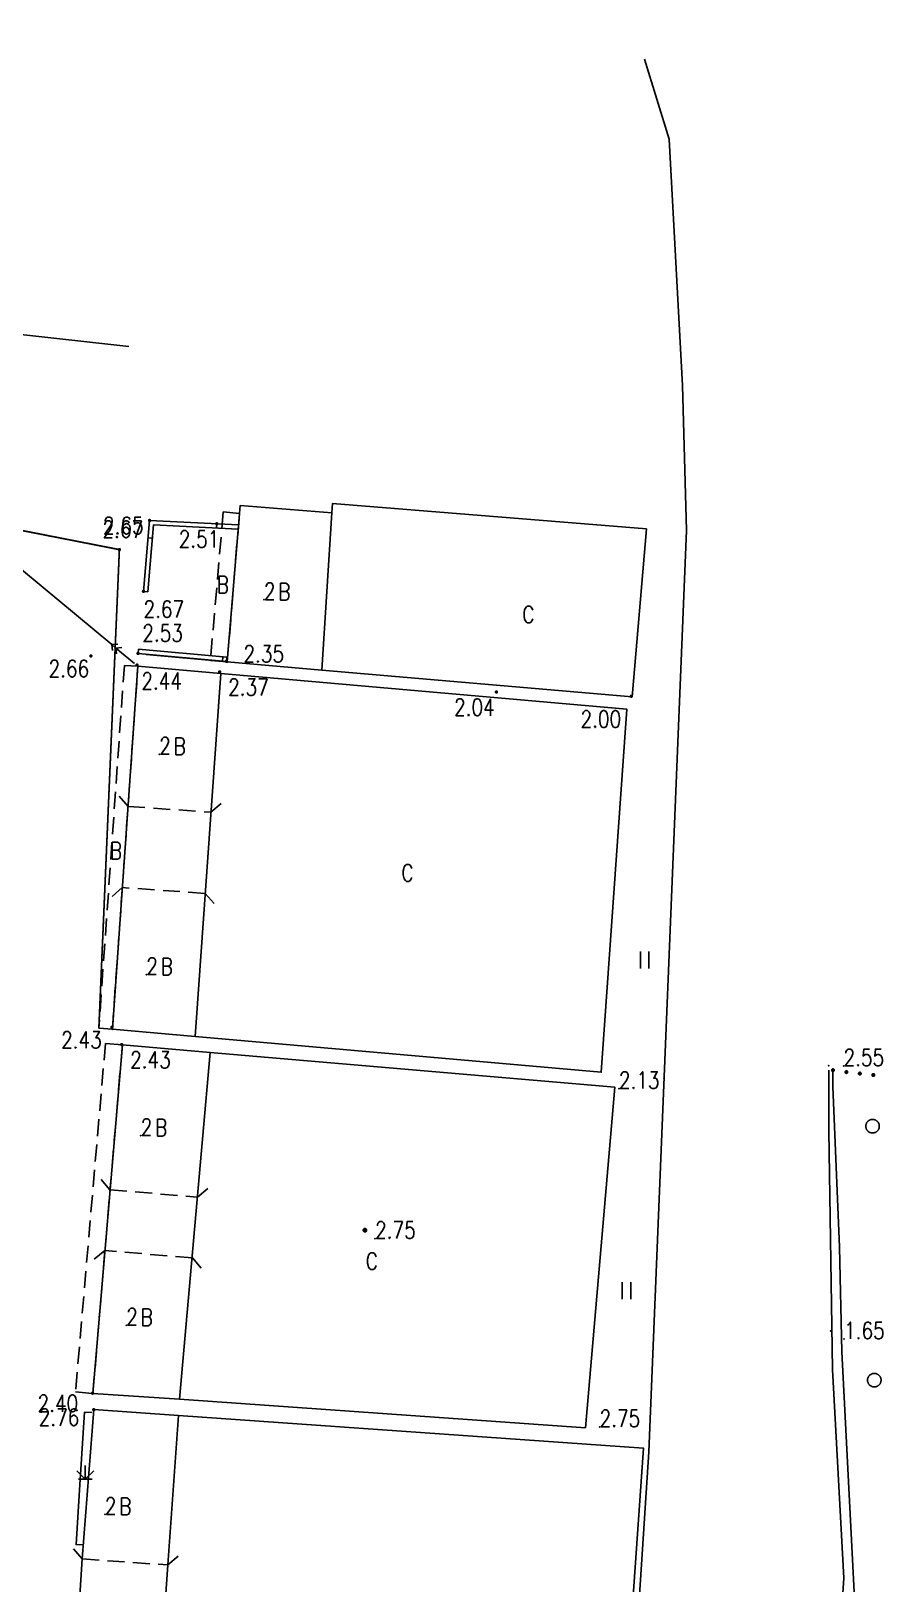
# Model space of a CAD drawing. Extents: x 500064 to 501389, y 2542464 to 2545400.
# Drawn here: x 500931.1 to 500981.5, y 2543373.7 to 2543465.4 of the extents above; entities that cross this region are included whole.
import ezdxf
from ezdxf.enums import TextEntityAlignment as Align

# ---------------------------------------------------------------- set-up
doc = ezdxf.new("R2010")
doc.units = 0
doc.header["$LTSCALE"] = 0.5
doc.linetypes.add('CENTER', pattern=[50.8, 31.75, -6.35, 6.35, -6.35])
doc.linetypes.add('X5', pattern=[3, 2, -1])
doc.layers.get('0').update_dxf_attribs({"linetype": 'CONTINUOUS', "lineweight": 5})
doc.layers.add('GCD', color=8, linetype='CONTINUOUS')
doc.layers.add('地形图', color=8, linetype='CONTINUOUS')
doc.styles.add('HZ', font='romans.shx', dxfattribs={"width": 0.8, "bigfont": 'hztxt.shx'})
doc.linetypes.add('10421', pattern='A,2,[150,AAA.SHX,S=1,R=0,X=0,Y=1],1e-11', length=2)

# ---------------------------------------------------------------- blocks, each defined once
blk = doc.blocks.new('GC200')
at = {"linetype": 'Continuous', "const_width": 0.2, "flags": 128}
blk.add_lwpolyline([(-0.1, 0, 1), (0.1, 0, 1)], format="xyb", close=True, dxfattribs=at)

msp = doc.modelspace()

# ---------------------------------------------------------------- linework, layer by layer
at = {"layer": '地形图', "linetype": 'Continuous'}
for p, q in [((500942.117, 2543436.316), (500942.105, 2543436.066)), ((500938.057, 2543435.495), (500938.306, 2543435.473)), ((500937.786, 2543432.323), (500938.035, 2543432.302)), ((500937.466, 2543428.659), (500937.489, 2543428.908)), ((500942.446, 2543428.207), (500942.468, 2543428.456)), ((500942.692, 2543428.185), (500942.715, 2543428.434))]:
    msp.add_line(p, q, dxfattribs=at)
at = {"layer": '地形图', "linetype": 'Continuous', "const_width": 0.1}
msp.add_lwpolyline([(500935.148, 2543406.516), (500936.362, 2543434.792), (500901.771, 2543441.568), (500904.066, 2543474.297), (500905.351, 2543493.137), (500906.504, 2543510.836), (500907.173, 2543515.107), (500907.989, 2543520.309), (500911.27, 2543527.876), (500912.466, 2543529.475), (500918.845, 2543536.294), (500922.08, 2543538.524), (500925.12, 2543539.605)], dxfattribs=at)
at = {"layer": '地形图', "linetype": 'Continuous', "flags": 128}
for points in [[(500924.153, 2543505.554), (500918.446, 2543448.83), (500936.913, 2543446.786)], [(500943.382, 2543436.003), (500938.373, 2543436.251), (500938.035, 2543432.302)], [(500937.489, 2543428.908), (500942.715, 2543428.434)]]:
    msp.add_lwpolyline(points, dxfattribs=at)
at = {"layer": '地形图', "linetype": '10421'}
for points in [[(500967.396, 2543463.763), (500968.844, 2543459.037), (500969.627, 2543444.482), (500969.872, 2543435.917), (500967.649, 2543381.502), (500966.266, 2543360.324), (500967.503, 2543358.602), (500969.035, 2543358.04), (500969.875, 2543357.721), (500970.268, 2543355.554), (500969.792, 2543349.48), (500969.485, 2543341.296), (500970.041, 2543324.978), (500970.369, 2543320.288), (500970.439, 2543319.29), (500970.508, 2543318.292), (500970.552, 2543317.66), (500970.664, 2543312.886), (500971.177, 2543307.189), (500971.429, 2543304.671), (500971.459, 2543304.372), (500971.787, 2543302.319), (500971.834, 2543301.343)], [(500977.063, 2543300.301), (500977.413, 2543301.041), (500977.477, 2543301.429), (500978.275, 2543306.265), (500978.4, 2543326.473), (500977.404, 2543327.209), (500977.16, 2543327.611), (500976.04, 2543340.627), (500976.221, 2543344.226), (500975.615, 2543345.187), (500975.751, 2543346.442), (500976.847, 2543359.867), (500977.629, 2543365.767), (500978.849, 2543369.376), (500979.158, 2543374.027), (500978.504, 2543386.352), (500978.272, 2543400.465), (500978.271, 2543404.044)]]:
    msp.add_lwpolyline(points, dxfattribs=at)
at = {"layer": '地形图'}
for points in [[(500935.917, 2543429.177), (500923.373, 2543439.576)], [(500935.917, 2543429.177), (500936.269, 2543429.21)], [(500937.264, 2543428.06), (500936.154, 2543428.98), (500935.917, 2543429.177)], [(500935.95, 2543428.825), (500935.917, 2543429.177)], [(500936.154, 2543428.98), (500936.506, 2543429.013)], [(500936.187, 2543428.628), (500936.154, 2543428.98)], [(500937.946, 2543428.59), (500942.736, 2543428.16)], [(500936.873, 2543419.621), (500936.349, 2543420.225)], [(500936.873, 2543419.621), (500937.871, 2543419.552)], [(500938.369, 2543419.517), (500939.367, 2543419.446)], [(500939.866, 2543419.411), (500940.863, 2543419.341)], [(500941.769, 2543419.276), (500941.77, 2543419.277), (500942.373, 2543419.8)], [(500941.362, 2543419.306), (500941.77, 2543419.277)], [(500936.535, 2543414.832), (500935.932, 2543414.308)], [(500936.944, 2543414.803), (500936.535, 2543414.832)], [(500938.44, 2543414.698), (500937.443, 2543414.768)], [(500939.937, 2543414.593), (500938.939, 2543414.663)], [(500941.432, 2543414.488), (500940.435, 2543414.558)], [(500941.432, 2543414.488), (500941.956, 2543413.884)], [(500967.151, 2543410.055), (500967.151, 2543411.055)], [(500967.651, 2543410.055), (500967.651, 2543411.055)], [(500978.523, 2543403.967), (500978.527, 2543403.968), (500978.532, 2543403.968), (500978.537, 2543403.969), (500978.541, 2543403.97), (500978.546, 2543403.972), (500978.549, 2543403.973), (500978.551, 2543403.974), (500978.554, 2543403.975), (500978.558, 2543403.978), (500978.562, 2543403.98), (500978.566, 2543403.983), (500978.57, 2543403.986), (500978.573, 2543403.989), (500978.577, 2543403.993), (500978.58, 2543403.996), (500978.582, 2543403.999), (500978.585, 2543404.004), (500978.587, 2543404.008), (500978.589, 2543404.012), (500978.591, 2543404.017), (500978.592, 2543404.021), (500978.594, 2543404.026), (500978.595, 2543404.03), (500978.595, 2543404.035), (500978.595, 2543404.04), (500978.595, 2543404.044), (500978.595, 2543404.049), (500978.595, 2543404.054), (500978.594, 2543404.059), (500978.593, 2543404.063), (500978.591, 2543404.068), (500978.589, 2543404.072), (500978.587, 2543404.076), (500978.585, 2543404.08), (500978.583, 2543404.084), (500978.58, 2543404.088), (500978.577, 2543404.092), (500978.574, 2543404.095), (500978.57, 2543404.098), (500978.567, 2543404.101), (500978.565, 2543404.103), (500978.564, 2543404.103), (500978.563, 2543404.104), (500978.559, 2543404.107), (500978.555, 2543404.109), (500978.551, 2543404.111), (500978.546, 2543404.113), (500978.542, 2543404.114), (500978.537, 2543404.116), (500978.532, 2543404.116), (500978.528, 2543404.117), (500978.523, 2543404.117), (500978.518, 2543404.117), (500978.514, 2543404.117), (500978.509, 2543404.117), (500978.504, 2543404.116), (500978.5, 2543404.115), (500978.495, 2543404.113), (500978.492, 2543404.112), (500978.49, 2543404.111), (500978.487, 2543404.109), (500978.483, 2543404.107), (500978.479, 2543404.105), (500978.475, 2543404.102), (500978.471, 2543404.099), (500978.468, 2543404.096), (500978.464, 2543404.092), (500978.461, 2543404.089), (500978.459, 2543404.085), (500978.456, 2543404.081), (500978.454, 2543404.077), (500978.452, 2543404.073), (500978.45, 2543404.068), (500978.449, 2543404.064), (500978.447, 2543404.059), (500978.446, 2543404.054), (500978.446, 2543404.05), (500978.446, 2543404.045), (500978.446, 2543404.04), (500978.446, 2543404.036), (500978.446, 2543404.031), (500978.447, 2543404.026), (500978.448, 2543404.022), (500978.45, 2543404.017), (500978.452, 2543404.013), (500978.454, 2543404.009), (500978.456, 2543404.004), (500978.458, 2543404.001), (500978.461, 2543403.997), (500978.464, 2543403.993), (500978.467, 2543403.99), (500978.471, 2543403.986), (500978.474, 2543403.984), (500978.475, 2543403.983), (500978.476, 2543403.982), (500978.477, 2543403.982), (500978.478, 2543403.981), (500978.482, 2543403.978), (500978.486, 2543403.976), (500978.49, 2543403.974), (500978.495, 2543403.972), (500978.499, 2543403.971), (500978.504, 2543403.969), (500978.508, 2543403.968), (500978.513, 2543403.968), (500978.517, 2543403.967), (500978.523, 2543403.967)], [(500978.459, 2543404.085), (500978.474, 2543403.984)], [(500978.474, 2543403.984), (500978.475, 2543403.983), (500978.476, 2543403.982), (500978.477, 2543403.982)], [(500978.477, 2543403.982), (500978.49, 2543404.111)], [(500978.492, 2543404.112), (500978.49, 2543404.111)], [(500978.492, 2543404.112), (500978.513, 2543403.968)], [(500978.518, 2543404.017), (500978.517, 2543403.967), (500978.509, 2543403.086), (500978.899, 2543393.586), (500979.052, 2543387.413), (500979.902, 2543370.916), (500980.862, 2543369.276)], [(500978.513, 2543403.968), (500978.518, 2543404.017), (500978.528, 2543404.117)], [(500978.528, 2543404.117), (500978.549, 2543403.973)], [(500978.549, 2543403.973), (500978.551, 2543403.974)], [(500978.551, 2543403.974), (500978.564, 2543404.103)], [(500978.567, 2543404.101), (500978.565, 2543404.103), (500978.564, 2543404.103)], [(500978.567, 2543404.101), (500978.582, 2543403.999)], [(500979.314, 2543403.855), (500979.319, 2543403.855), (500979.324, 2543403.856), (500979.328, 2543403.856), (500979.333, 2543403.857), (500979.338, 2543403.859), (500979.342, 2543403.861), (500979.346, 2543403.862), (500979.35, 2543403.865), (500979.354, 2543403.867), (500979.358, 2543403.87), (500979.362, 2543403.873), (500979.365, 2543403.876), (500979.369, 2543403.879), (500979.372, 2543403.883), (500979.373, 2543403.884), (500979.374, 2543403.885), (500979.375, 2543403.887), (500979.377, 2543403.891), (500979.379, 2543403.895), (500979.382, 2543403.899), (500979.383, 2543403.903), (500979.385, 2543403.908), (500979.386, 2543403.912), (500979.387, 2543403.917), (500979.388, 2543403.922), (500979.388, 2543403.926), (500979.388, 2543403.931), (500979.388, 2543403.936), (500979.387, 2543403.94), (500979.387, 2543403.945), (500979.386, 2543403.95), (500979.384, 2543403.954), (500979.382, 2543403.959), (500979.382, 2543403.96), (500979.381, 2543403.963), (500979.378, 2543403.967), (500979.376, 2543403.971), (500979.373, 2543403.975), (500979.37, 2543403.979), (500979.367, 2543403.982), (500979.364, 2543403.985), (500979.36, 2543403.988), (500979.356, 2543403.991), (500979.352, 2543403.994), (500979.348, 2543403.996), (500979.344, 2543403.998), (500979.34, 2543404), (500979.335, 2543404.002), (500979.331, 2543404.003), (500979.326, 2543404.004), (500979.321, 2543404.004), (500979.317, 2543404.005), (500979.312, 2543404.005), (500979.307, 2543404.005), (500979.303, 2543404.004), (500979.298, 2543404.003), (500979.293, 2543404.002), (500979.289, 2543404.001), (500979.284, 2543403.999), (500979.28, 2543403.997), (500979.276, 2543403.995), (500979.272, 2543403.992), (500979.268, 2543403.99), (500979.264, 2543403.987), (500979.261, 2543403.984), (500979.258, 2543403.98), (500979.255, 2543403.977), (500979.254, 2543403.976), (500979.254, 2543403.975), (500979.253, 2543403.974), (500979.252, 2543403.973), (500979.249, 2543403.969), (500979.247, 2543403.965), (500979.245, 2543403.961), (500979.243, 2543403.956), (500979.242, 2543403.952), (500979.24, 2543403.947), (500979.239, 2543403.943), (500979.239, 2543403.938), (500979.238, 2543403.933), (500979.238, 2543403.929), (500979.238, 2543403.924), (500979.239, 2543403.919), (500979.24, 2543403.915), (500979.241, 2543403.91), (500979.242, 2543403.905), (500979.244, 2543403.902), (500979.245, 2543403.9), (500979.246, 2543403.897), (500979.248, 2543403.893), (500979.251, 2543403.889), (500979.253, 2543403.885), (500979.256, 2543403.881), (500979.259, 2543403.878), (500979.263, 2543403.874), (500979.266, 2543403.871), (500979.27, 2543403.869), (500979.274, 2543403.866), (500979.278, 2543403.864), (500979.282, 2543403.861), (500979.287, 2543403.86), (500979.291, 2543403.858), (500979.296, 2543403.857), (500979.3, 2543403.856), (500979.305, 2543403.855), (500979.31, 2543403.855), (500979.314, 2543403.855)], [(500979.239, 2543403.938), (500979.382, 2543403.959)], [(500979.388, 2543403.922), (500979.239, 2543403.938)], [(500979.244, 2543403.902), (500979.388, 2543403.922)], [(500979.244, 2543403.902), (500979.245, 2543403.9)], [(500979.374, 2543403.885), (500979.245, 2543403.9)], [(500979.255, 2543403.977), (500979.254, 2543403.976), (500979.254, 2543403.975), (500979.253, 2543403.974)], [(500979.382, 2543403.96), (500979.253, 2543403.974)], [(500979.255, 2543403.977), (500979.356, 2543403.991)], [(500979.27, 2543403.869), (500979.372, 2543403.883)], [(500979.372, 2543403.883), (500979.373, 2543403.884), (500979.374, 2543403.885)], [(500979.382, 2543403.959), (500979.382, 2543403.96)], [(500980.11, 2543403.768), (500980.114, 2543403.768), (500980.119, 2543403.768), (500980.124, 2543403.769), (500980.128, 2543403.77), (500980.133, 2543403.772), (500980.137, 2543403.773), (500980.141, 2543403.775), (500980.146, 2543403.778), (500980.15, 2543403.78), (500980.153, 2543403.783), (500980.157, 2543403.786), (500980.161, 2543403.789), (500980.164, 2543403.792), (500980.167, 2543403.796), (500980.168, 2543403.797), (500980.169, 2543403.798), (500980.17, 2543403.8), (500980.172, 2543403.804), (500980.175, 2543403.808), (500980.177, 2543403.812), (500980.179, 2543403.816), (500980.18, 2543403.821), (500980.181, 2543403.825), (500980.182, 2543403.83), (500980.183, 2543403.834), (500980.183, 2543403.839), (500980.183, 2543403.844), (500980.183, 2543403.849), (500980.183, 2543403.853), (500980.182, 2543403.858), (500980.181, 2543403.862), (500980.179, 2543403.867), (500980.178, 2543403.871), (500980.177, 2543403.873), (500980.176, 2543403.876), (500980.174, 2543403.88), (500980.171, 2543403.884), (500980.168, 2543403.888), (500980.165, 2543403.891), (500980.162, 2543403.895), (500980.159, 2543403.898), (500980.155, 2543403.901), (500980.152, 2543403.904), (500980.148, 2543403.907), (500980.143, 2543403.909), (500980.139, 2543403.911), (500980.135, 2543403.913), (500980.13, 2543403.914), (500980.126, 2543403.916), (500980.121, 2543403.917), (500980.117, 2543403.917), (500980.112, 2543403.918), (500980.107, 2543403.918), (500980.102, 2543403.917), (500980.098, 2543403.917), (500980.093, 2543403.916), (500980.089, 2543403.915), (500980.084, 2543403.914), (500980.08, 2543403.912), (500980.075, 2543403.91), (500980.071, 2543403.908), (500980.067, 2543403.905), (500980.063, 2543403.903), (500980.06, 2543403.9), (500980.056, 2543403.896), (500980.053, 2543403.893), (500980.05, 2543403.89), (500980.049, 2543403.889), (500980.049, 2543403.888), (500980.048, 2543403.887), (500980.047, 2543403.886), (500980.044, 2543403.882), (500980.042, 2543403.878), (500980.04, 2543403.873), (500980.038, 2543403.869), (500980.037, 2543403.865), (500980.035, 2543403.86), (500980.035, 2543403.855), (500980.034, 2543403.851), (500980.034, 2543403.846), (500980.033, 2543403.841), (500980.034, 2543403.837), (500980.034, 2543403.832), (500980.035, 2543403.827), (500980.036, 2543403.823), (500980.037, 2543403.818), (500980.039, 2543403.815), (500980.04, 2543403.813), (500980.041, 2543403.81), (500980.043, 2543403.805), (500980.046, 2543403.801), (500980.048, 2543403.798), (500980.051, 2543403.794), (500980.055, 2543403.79), (500980.058, 2543403.787), (500980.062, 2543403.784), (500980.065, 2543403.782), (500980.069, 2543403.779), (500980.073, 2543403.776), (500980.078, 2543403.774), (500980.082, 2543403.772), (500980.086, 2543403.771), (500980.091, 2543403.77), (500980.096, 2543403.769), (500980.1, 2543403.768), (500980.105, 2543403.768), (500980.11, 2543403.768)], [(500980.034, 2543403.851), (500980.178, 2543403.871)], [(500980.183, 2543403.834), (500980.034, 2543403.851)], [(500980.039, 2543403.815), (500980.183, 2543403.834)], [(500980.039, 2543403.815), (500980.04, 2543403.813)], [(500980.169, 2543403.798), (500980.04, 2543403.813)], [(500980.05, 2543403.89), (500980.049, 2543403.889), (500980.049, 2543403.888), (500980.048, 2543403.887)], [(500980.177, 2543403.873), (500980.048, 2543403.887)], [(500980.05, 2543403.89), (500980.152, 2543403.904)], [(500980.065, 2543403.782), (500980.167, 2543403.796)], [(500980.167, 2543403.796), (500980.168, 2543403.797), (500980.169, 2543403.798)], [(500980.178, 2543403.871), (500980.177, 2543403.873)], [(500980.905, 2543403.681), (500980.91, 2543403.681), (500980.914, 2543403.681), (500980.919, 2543403.682), (500980.924, 2543403.683), (500980.928, 2543403.685), (500980.932, 2543403.686), (500980.937, 2543403.688), (500980.941, 2543403.69), (500980.945, 2543403.693), (500980.949, 2543403.696), (500980.952, 2543403.698), (500980.956, 2543403.702), (500980.959, 2543403.705), (500980.962, 2543403.709), (500980.963, 2543403.71), (500980.964, 2543403.711), (500980.965, 2543403.712), (500980.968, 2543403.716), (500980.97, 2543403.72), (500980.972, 2543403.725), (500980.974, 2543403.729), (500980.975, 2543403.733), (500980.977, 2543403.738), (500980.978, 2543403.743), (500980.978, 2543403.747), (500980.979, 2543403.752), (500980.979, 2543403.757), (500980.978, 2543403.761), (500980.978, 2543403.766), (500980.977, 2543403.771), (500980.976, 2543403.775), (500980.975, 2543403.78), (500980.973, 2543403.784), (500980.972, 2543403.786), (500980.971, 2543403.789), (500980.969, 2543403.793), (500980.966, 2543403.797), (500980.964, 2543403.801), (500980.961, 2543403.804), (500980.957, 2543403.808), (500980.954, 2543403.811), (500980.951, 2543403.814), (500980.947, 2543403.817), (500980.943, 2543403.819), (500980.939, 2543403.822), (500980.935, 2543403.824), (500980.93, 2543403.826), (500980.926, 2543403.827), (500980.921, 2543403.828), (500980.917, 2543403.829), (500980.912, 2543403.83), (500980.907, 2543403.83), (500980.902, 2543403.83), (500980.898, 2543403.83), (500980.893, 2543403.83), (500980.888, 2543403.829), (500980.884, 2543403.828), (500980.879, 2543403.826), (500980.875, 2543403.825), (500980.871, 2543403.823), (500980.866, 2543403.821), (500980.862, 2543403.818), (500980.859, 2543403.815), (500980.855, 2543403.812), (500980.851, 2543403.809), (500980.848, 2543403.806), (500980.845, 2543403.803), (500980.845, 2543403.802), (500980.844, 2543403.801), (500980.843, 2543403.8), (500980.842, 2543403.799), (500980.84, 2543403.795), (500980.837, 2543403.791), (500980.835, 2543403.786), (500980.834, 2543403.782), (500980.832, 2543403.777), (500980.831, 2543403.773), (500980.83, 2543403.768), (500980.829, 2543403.764), (500980.829, 2543403.759), (500980.829, 2543403.754), (500980.829, 2543403.75), (500980.829, 2543403.745), (500980.83, 2543403.74), (500980.831, 2543403.736), (500980.833, 2543403.731), (500980.834, 2543403.728), (500980.835, 2543403.725), (500980.836, 2543403.722), (500980.839, 2543403.718), (500980.841, 2543403.714), (500980.844, 2543403.71), (500980.847, 2543403.707), (500980.85, 2543403.703), (500980.853, 2543403.7), (500980.857, 2543403.697), (500980.86, 2543403.694), (500980.865, 2543403.692), (500980.869, 2543403.689), (500980.873, 2543403.687), (500980.877, 2543403.685), (500980.882, 2543403.684), (500980.886, 2543403.683), (500980.891, 2543403.682), (500980.895, 2543403.681), (500980.9, 2543403.681), (500980.905, 2543403.681)], [(500980.829, 2543403.764), (500980.973, 2543403.784)], [(500980.845, 2543403.803), (500980.845, 2543403.802), (500980.844, 2543403.801), (500980.843, 2543403.8)], [(500980.972, 2543403.786), (500980.843, 2543403.8)], [(500980.845, 2543403.803), (500980.947, 2543403.817)], [(500980.973, 2543403.784), (500980.972, 2543403.786)], [(500980.978, 2543403.747), (500980.829, 2543403.764)], [(500980.834, 2543403.728), (500980.978, 2543403.747)], [(500980.834, 2543403.728), (500980.835, 2543403.725)], [(500980.964, 2543403.711), (500980.835, 2543403.725)], [(500980.86, 2543403.694), (500980.962, 2543403.709)], [(500980.962, 2543403.709), (500980.963, 2543403.71), (500980.964, 2543403.711)], [(500980.861, 2543400.332), (500980.886, 2543400.333), (500980.911, 2543400.335), (500980.936, 2543400.339), (500980.961, 2543400.345), (500980.985, 2543400.352), (500981.008, 2543400.36), (500981.031, 2543400.37), (500981.054, 2543400.381), (500981.075, 2543400.394), (500981.096, 2543400.408), (500981.116, 2543400.424), (500981.135, 2543400.44), (500981.153, 2543400.458), (500981.169, 2543400.477), (500981.185, 2543400.497), (500981.199, 2543400.518), (500981.212, 2543400.539), (500981.223, 2543400.562), (500981.233, 2543400.585), (500981.242, 2543400.608), (500981.249, 2543400.633), (500981.254, 2543400.657), (500981.258, 2543400.682), (500981.26, 2543400.707), (500981.261, 2543400.732), (500981.26, 2543400.757), (500981.258, 2543400.782), (500981.254, 2543400.807), (500981.249, 2543400.831), (500981.242, 2543400.856), (500981.233, 2543400.879), (500981.223, 2543400.902), (500981.212, 2543400.925), (500981.199, 2543400.946), (500981.185, 2543400.967), (500981.169, 2543400.987), (500981.153, 2543401.006), (500981.135, 2543401.024), (500981.116, 2543401.04), (500981.096, 2543401.056), (500981.075, 2543401.07), (500981.054, 2543401.083), (500981.031, 2543401.094), (500981.008, 2543401.104), (500980.985, 2543401.112), (500980.961, 2543401.119), (500980.936, 2543401.125), (500980.911, 2543401.129), (500980.886, 2543401.131), (500980.861, 2543401.132), (500980.836, 2543401.131), (500980.811, 2543401.129), (500980.786, 2543401.125), (500980.762, 2543401.119), (500980.738, 2543401.112), (500980.714, 2543401.104), (500980.691, 2543401.094), (500980.668, 2543401.083), (500980.647, 2543401.07), (500980.626, 2543401.056), (500980.606, 2543401.04), (500980.587, 2543401.024), (500980.57, 2543401.006), (500980.553, 2543400.987), (500980.538, 2543400.967), (500980.523, 2543400.946), (500980.511, 2543400.925), (500980.499, 2543400.902), (500980.489, 2543400.879), (500980.481, 2543400.856), (500980.474, 2543400.831), (500980.468, 2543400.807), (500980.464, 2543400.782), (500980.462, 2543400.757), (500980.461, 2543400.732), (500980.462, 2543400.707), (500980.464, 2543400.682), (500980.468, 2543400.657), (500980.474, 2543400.633), (500980.481, 2543400.608), (500980.489, 2543400.585), (500980.499, 2543400.562), (500980.511, 2543400.539), (500980.523, 2543400.518), (500980.538, 2543400.497), (500980.553, 2543400.477), (500980.57, 2543400.458), (500980.587, 2543400.44), (500980.606, 2543400.424), (500980.626, 2543400.408), (500980.647, 2543400.394), (500980.668, 2543400.381), (500980.691, 2543400.37), (500980.714, 2543400.36), (500980.738, 2543400.352), (500980.762, 2543400.345), (500980.786, 2543400.339), (500980.811, 2543400.335), (500980.836, 2543400.333), (500980.861, 2543400.332)], [(500935.801, 2543396.982), (500935.286, 2543397.594)], [(500935.801, 2543396.982), (500936.797, 2543396.897)], [(500937.295, 2543396.854), (500938.292, 2543396.769)], [(500938.79, 2543396.726), (500939.786, 2543396.64)], [(500940.284, 2543396.597), (500940.982, 2543396.536)], [(500940.982, 2543396.536), (500941.594, 2543397.052)], [(500950.869, 2543394.49), (500950.879, 2543394.49), (500950.889, 2543394.492), (500950.9, 2543394.495), (500950.909, 2543394.499), (500950.919, 2543394.503), (500950.927, 2543394.509), (500950.936, 2543394.516), (500950.943, 2543394.523), (500950.95, 2543394.531), (500950.953, 2543394.536), (500950.955, 2543394.54), (500950.96, 2543394.549), (500950.964, 2543394.559), (500950.966, 2543394.569), (500950.968, 2543394.579), (500950.969, 2543394.59), (500950.968, 2543394.6), (500950.966, 2543394.611), (500950.964, 2543394.621), (500950.96, 2543394.631), (500950.957, 2543394.637), (500950.955, 2543394.64), (500950.95, 2543394.649), (500950.943, 2543394.657), (500950.936, 2543394.664), (500950.927, 2543394.671), (500950.919, 2543394.677), (500950.918, 2543394.677), (500950.909, 2543394.681), (500950.9, 2543394.685), (500950.889, 2543394.688), (500950.879, 2543394.689), (500950.869, 2543394.69), (500950.858, 2543394.689), (500950.848, 2543394.688), (500950.838, 2543394.685), (500950.828, 2543394.681), (500950.819, 2543394.677), (500950.81, 2543394.671), (500950.802, 2543394.664), (500950.794, 2543394.657), (500950.788, 2543394.649), (500950.785, 2543394.644), (500950.782, 2543394.64), (500950.777, 2543394.631), (500950.774, 2543394.621), (500950.771, 2543394.611), (500950.769, 2543394.6), (500950.769, 2543394.59), (500950.769, 2543394.579), (500950.771, 2543394.569), (500950.774, 2543394.559), (500950.777, 2543394.549), (500950.78, 2543394.543), (500950.782, 2543394.54), (500950.788, 2543394.531), (500950.794, 2543394.523), (500950.802, 2543394.516), (500950.81, 2543394.509), (500950.819, 2543394.503), (500950.82, 2543394.503), (500950.828, 2543394.499), (500950.838, 2543394.495), (500950.848, 2543394.492), (500950.858, 2543394.49), (500950.869, 2543394.49)], [(500950.82, 2543394.503), (500950.953, 2543394.536), (500950.955, 2543394.54), (500950.782, 2543394.54), (500950.78, 2543394.543), (500950.969, 2543394.59), (500950.769, 2543394.59), (500950.957, 2543394.637), (500950.955, 2543394.64), (500950.782, 2543394.64), (500950.785, 2543394.644), (500950.918, 2543394.677)], [(500935.493, 2543393.395), (500934.881, 2543392.88)], [(500936.192, 2543393.335), (500935.493, 2543393.395)], [(500937.686, 2543393.207), (500936.69, 2543393.292)], [(500939.181, 2543393.078), (500938.184, 2543393.164)], [(500940.674, 2543392.95), (500939.679, 2543393.036)], [(500940.674, 2543392.95), (500941.189, 2543392.338)], [(500966.074, 2543390.525), (500966.074, 2543391.525)], [(500966.574, 2543390.525), (500966.574, 2543391.525)], [(500980.964, 2543385.332), (500980.989, 2543385.333), (500981.014, 2543385.335), (500981.039, 2543385.339), (500981.063, 2543385.345), (500981.088, 2543385.352), (500981.111, 2543385.36), (500981.134, 2543385.37), (500981.157, 2543385.382), (500981.178, 2543385.395), (500981.199, 2543385.409), (500981.219, 2543385.424), (500981.238, 2543385.441), (500981.256, 2543385.459), (500981.272, 2543385.477), (500981.288, 2543385.497), (500981.302, 2543385.518), (500981.315, 2543385.54), (500981.326, 2543385.562), (500981.336, 2543385.585), (500981.344, 2543385.609), (500981.351, 2543385.633), (500981.357, 2543385.657), (500981.361, 2543385.682), (500981.363, 2543385.707), (500981.364, 2543385.732), (500981.363, 2543385.757), (500981.361, 2543385.782), (500981.357, 2543385.807), (500981.351, 2543385.832), (500981.344, 2543385.856), (500981.336, 2543385.88), (500981.326, 2543385.903), (500981.315, 2543385.925), (500981.302, 2543385.947), (500981.288, 2543385.967), (500981.272, 2543385.987), (500981.256, 2543386.006), (500981.238, 2543386.024), (500981.219, 2543386.041), (500981.199, 2543386.056), (500981.178, 2543386.07), (500981.157, 2543386.083), (500981.134, 2543386.094), (500981.111, 2543386.104), (500981.088, 2543386.113), (500981.063, 2543386.12), (500981.039, 2543386.125), (500981.014, 2543386.129), (500980.989, 2543386.132), (500980.964, 2543386.132), (500980.939, 2543386.132), (500980.914, 2543386.129), (500980.889, 2543386.125), (500980.865, 2543386.12), (500980.84, 2543386.113), (500980.817, 2543386.104), (500980.794, 2543386.094), (500980.771, 2543386.083), (500980.75, 2543386.07), (500980.729, 2543386.056), (500980.709, 2543386.041), (500980.69, 2543386.024), (500980.672, 2543386.006), (500980.656, 2543385.987), (500980.64, 2543385.967), (500980.626, 2543385.947), (500980.613, 2543385.925), (500980.602, 2543385.903), (500980.592, 2543385.88), (500980.584, 2543385.856), (500980.577, 2543385.832), (500980.571, 2543385.807), (500980.567, 2543385.782), (500980.565, 2543385.757), (500980.564, 2543385.732), (500980.565, 2543385.707), (500980.567, 2543385.682), (500980.571, 2543385.657), (500980.577, 2543385.633), (500980.584, 2543385.609), (500980.592, 2543385.585), (500980.602, 2543385.562), (500980.613, 2543385.54), (500980.626, 2543385.518), (500980.64, 2543385.497), (500980.656, 2543385.477), (500980.672, 2543385.459), (500980.69, 2543385.441), (500980.709, 2543385.424), (500980.729, 2543385.409), (500980.75, 2543385.395), (500980.771, 2543385.382), (500980.794, 2543385.37), (500980.817, 2543385.36), (500980.84, 2543385.352), (500980.865, 2543385.345), (500980.889, 2543385.339), (500980.914, 2543385.335), (500980.939, 2543385.333), (500980.964, 2543385.332)], [(500934.724, 2543383.822), (500934.304, 2543383.849), (500934.066, 2543380.162), (500934.048, 2543379.884), (500933.799, 2543376.024), (500934.22, 2543375.997)], [(500933.844, 2543380.384), (500934.066, 2543380.162), (500934.344, 2543379.884)], [(500934.344, 2543379.884), (500934.344, 2543380.684)], [(500934.344, 2543379.884), (500934.844, 2543380.384)], [(500933.944, 2543379.884), (500934.048, 2543379.884), (500934.344, 2543379.884), (500934.744, 2543379.884)], [(500934.166, 2543375.17), (500933.642, 2543375.774)], [(500939.229, 2543374.815), (500939.833, 2543375.34)], [(500934.166, 2543375.17), (500935.164, 2543375.101)], [(500935.662, 2543375.066), (500936.66, 2543374.996)], [(500937.159, 2543374.961), (500938.156, 2543374.891)], [(500938.655, 2543374.856), (500939.229, 2543374.815)]]:
    msp.add_lwpolyline(points, dxfattribs=at)
at = {"layer": '地形图', "linetype": 'X5'}
for points in [[(500943.458, 2543436.931), (500942.499, 2543437.014), (500941.74, 2543428.246), (500942.736, 2543428.16)], [(500937.456, 2543427.9), (500936.658, 2543427.956), (500935.148, 2543406.516), (500935.946, 2543406.46)], [(500936.536, 2543405.54), (500935.54, 2543405.626), (500933.767, 2543385.033), (500934.796, 2543384.94)]]:
    msp.add_lwpolyline(points, close=True, dxfattribs=at)
at = {"layer": '地形图'}
for points in [[(500948.912, 2543436.961), (500943.497, 2543437.396), (500943.458, 2543436.931), (500942.736, 2543428.16), (500948.316, 2543427.677)], [(500948.912, 2543436.961), (500948.316, 2543427.677), (500966.656, 2543426.09), (500967.498, 2543436.017), (500948.948, 2543437.508)], [(500942.346, 2543427.47), (500937.456, 2543427.9), (500935.946, 2543406.46), (500940.836, 2543406.03)], [(500940.836, 2543406.03), (500964.835, 2543403.92), (500966.345, 2543425.36), (500942.346, 2543427.47)], [(500941.717, 2543405.095), (500936.536, 2543405.54), (500934.796, 2543384.94), (500939.917, 2543384.605)], [(500939.917, 2543384.605), (500963.897, 2543382.923), (500965.629, 2543403.041), (500941.717, 2543405.095)], [(500939.847, 2543383.641), (500934.846, 2543383.991), (500934.166, 2543375.17), (500933.946, 2543371.77), (500933.232, 2543363.022), (500938.366, 2543362.5), (500938.991, 2543371.416), (500939.229, 2543374.815)], [(500938.366, 2543362.5), (500965.806, 2543360.03), (500967.325, 2543381.715), (500939.847, 2543383.641), (500939.229, 2543374.815), (500938.991, 2543371.416)]]:
    msp.add_lwpolyline(points, close=True, dxfattribs=at)
at = {"layer": '地形图', "linetype": 'Continuous', "flags": 128}
for points, elevation in [([(500943.402, 2543436.252), (500938.144, 2543436.513), (500937.786, 2543432.323)], 2.667), ([(500937.466, 2543428.659), (500942.692, 2543428.185)], 2.003)]:
    msp.add_lwpolyline(points, dxfattribs=dict(at, elevation=elevation))
at = {"layer": '地形图', "linetype": 'CENTER'}
for p in [(500944.9, 2543431.831, 2), (500938.719, 2543422.704, 2), (500937.954, 2543409.687, 2), (500979.147, 2543404.292, 2.55), (500965.874, 2543402.951, 2.13), (500937.621, 2543400.175, 2), (500951.469, 2543394.094, 2.75), (500936.766, 2543388.979, 2), (500979.178, 2543388.164, 1.65), (500964.733, 2543382.972, 2.75), (500935.504, 2543377.804, 2)]:
    msp.add_point(p, dxfattribs=at)
at = {"layer": '地形图', "ltscale": 10}
for p in [(500935.946, 2543406.46), (500978.275, 2543404.299), (500968.548, 2543403.539), (500978.39, 2543388.636), (500963.946, 2543383.439)]:
    msp.add_point(p, dxfattribs=at)

# ---------------------------------------------------------------- block references
at = {"layer": '地形图', "linetype": 'Continuous'}
ref = msp.add_blockref('GC200', (500936.362, 2543434.792, 2.668), dxfattribs=dict(at, xscale=0.5, yscale=0.5, zscale=0.5))
ref.add_attrib('height', '2.67', dxfattribs={"layer": 'GCD', "linetype": 'Continuous', "height": 1, "style": 'HZ', "width": 0.8}).set_placement((500935.362, 2543435.992, 2.67), align=Align.MIDDLE_LEFT)
ref = msp.add_blockref('GC200', (500938.144, 2543436.513, 2.65), dxfattribs=dict(at, xscale=0.5, yscale=0.5, zscale=0.5))
ref.add_attrib('height', '2.65', dxfattribs={"layer": 'GCD', "linetype": 'Continuous', "height": 1, "style": 'HZ', "width": 0.8}).set_placement((500935.394, 2543436.213, 2.65), align=Align.MIDDLE_LEFT)
ref = msp.add_blockref('GC200', (500942.117, 2543436.316, 2.507), dxfattribs=dict(at, xscale=0.5, yscale=0.5, zscale=0.5))
ref.add_attrib('height', '2.51', dxfattribs={"layer": 'GCD', "linetype": 'Continuous', "height": 1, "style": 'HZ', "width": 0.8}).set_placement((500939.867, 2543435.416, 2.51), align=Align.MIDDLE_LEFT)
ref = msp.add_blockref('GC200', (500937.786, 2543432.323, 2.667), dxfattribs=dict(at, xscale=0.5, yscale=0.5, zscale=0.5))
ref.add_attrib('height', '2.67', dxfattribs={"layer": 'GCD', "linetype": 'Continuous', "height": 1, "style": 'HZ', "width": 0.8}).set_placement((500937.786, 2543431.273, 2.67), align=Align.MIDDLE_LEFT)
ref = msp.add_blockref('GC200', (500937.466, 2543428.659, 2.533), dxfattribs=dict(at, xscale=0.5, yscale=0.5, zscale=0.5))
ref.add_attrib('height', '2.53', dxfattribs={"layer": 'GCD', "linetype": 'Continuous', "height": 1, "style": 'HZ', "width": 0.8}).set_placement((500937.716, 2543429.859, 2.53), align=Align.MIDDLE_LEFT)
ref = msp.add_blockref('GC200', (500934.677, 2543428.511, 2.662), dxfattribs=dict(at, xscale=0.5, yscale=0.5, zscale=0.5))
ref.add_attrib('height', '2.66', dxfattribs={"layer": 'GCD', "linetype": 'Continuous', "height": 1, "style": 'HZ', "width": 0.8}).set_placement((500932.177, 2543427.761, 2.66), align=Align.MIDDLE_LEFT)
ref = msp.add_blockref('GC200', (500942.692, 2543428.185, 2.354), dxfattribs=dict(at, xscale=0.5, yscale=0.5, zscale=0.5))
ref.add_attrib('height', '2.35', dxfattribs={"layer": 'GCD', "linetype": 'Continuous', "height": 1, "style": 'HZ', "width": 0.8}).set_placement((500943.692, 2543428.635, 2.35), align=Align.MIDDLE_LEFT)
ref = msp.add_blockref('GC200', (500937.404, 2543427.973, 2.442), dxfattribs=dict(at, xscale=0.5, yscale=0.5, zscale=0.5))
ref.add_attrib('height', '2.44', dxfattribs={"layer": 'GCD', "linetype": 'Continuous', "height": 1, "style": 'HZ', "width": 0.8}).set_placement((500937.661, 2543427.029, 2.442), align=Align.MIDDLE_LEFT)
ref = msp.add_blockref('GC200', (500942.287, 2543427.568, 2.367), dxfattribs=dict(at, xscale=0.5, yscale=0.5, zscale=0.5))
ref.add_attrib('height', '2.37', dxfattribs={"layer": 'GCD', "linetype": 'Continuous', "height": 1, "style": 'HZ', "width": 0.8}).set_placement((500942.787, 2543426.668, 2.37), align=Align.MIDDLE_LEFT)
ref = msp.add_blockref('GC200', (500958.637, 2543426.38, 2.039), dxfattribs=dict(at, xscale=0.5, yscale=0.5, zscale=0.5))
ref.add_attrib('height', '2.04', dxfattribs={"layer": 'GCD', "linetype": 'Continuous', "height": 1, "style": 'HZ', "width": 0.8}).set_placement((500956.137, 2543425.48, 2.04), align=Align.MIDDLE_LEFT)
ref = msp.add_blockref('GC200', (500966.607, 2543426.131, 2.003), dxfattribs=dict(at, xscale=0.5, yscale=0.5, zscale=0.5))
ref.add_attrib('height', '2.00', dxfattribs={"layer": 'GCD', "linetype": 'Continuous', "height": 1, "style": 'HZ', "width": 0.8}).set_placement((500963.607, 2543424.781, 2), align=Align.MIDDLE_LEFT)
ref = msp.add_blockref('GC200', (500935.92, 2543406.583, 2.433), dxfattribs=dict(at, xscale=0.5, yscale=0.5, zscale=0.5))
ref.add_attrib('height', '2.43', dxfattribs={"layer": 'GCD', "linetype": 'Continuous', "height": 1, "style": 'HZ', "width": 0.8}).set_placement((500932.92, 2543405.833, 2.43), align=Align.MIDDLE_LEFT)
ref = msp.add_blockref('GC200', (500936.496, 2543405.555, 2.43), dxfattribs=dict(at, xscale=0.5, yscale=0.5, zscale=0.5))
ref.add_attrib('height', '2.43', dxfattribs={"layer": 'GCD', "linetype": 'Continuous', "height": 1, "style": 'HZ', "width": 0.8}).set_placement((500936.996, 2543404.655, 2.43), align=Align.MIDDLE_LEFT)
ref = msp.add_blockref('GC200', (500934.777, 2543384.962, 2.399), dxfattribs=dict(at, xscale=0.5, yscale=0.5, zscale=0.5))
ref.add_attrib('height', '2.40', dxfattribs={"layer": 'GCD', "linetype": 'Continuous', "height": 1, "style": 'HZ', "width": 0.8}).set_placement((500931.527, 2543384.362, 2.4), align=Align.MIDDLE_LEFT)
ref = msp.add_blockref('GC200', (500934.846, 2543383.991, 2.761), dxfattribs=dict(at, xscale=0.5, yscale=0.5, zscale=0.5))
ref.add_attrib('height', '2.76', dxfattribs={"layer": 'GCD', "linetype": 'Continuous', "height": 1, "style": 'HZ', "width": 0.8}).set_placement((500931.596, 2543383.541, 2.76), align=Align.MIDDLE_LEFT)

# ---------------------------------------------------------------- texts
at = {"layer": '地形图', "ltscale": 10, "style": 'HZ', "width": 0.8}
for s, p in [('B', (500942.117, 2543432.218)), ('2', (500944.9, 2543431.831)), ('B', (500945.748, 2543431.802)), ('C', (500960.166, 2543430.458)), ('2', (500938.719, 2543422.704)), ('B', (500939.568, 2543422.676)), ('B', (500935.8, 2543416.508)), ('C', (500953.022, 2543415.195)), ('2', (500937.954, 2543409.687)), ('B', (500938.802, 2543409.659)), ('2.55', (500979.147, 2543404.292)), ('2.13', (500965.874, 2543402.951)), ('2', (500937.621, 2543400.175)), ('B', (500938.47, 2543400.147)), ('2.75', (500951.469, 2543394.094)), ('C', (500950.918, 2543392.261)), ('2', (500936.766, 2543388.979)), ('B', (500937.614, 2543388.95)), ('1.65', (500979.178, 2543388.164)), ('2.75', (500964.733, 2543382.972)), ('2', (500935.504, 2543377.804)), ('B', (500936.352, 2543377.776))]:
    msp.add_text(s, height=1, dxfattribs=at).set_placement(p)

doc.saveas('drawing.dxf')
